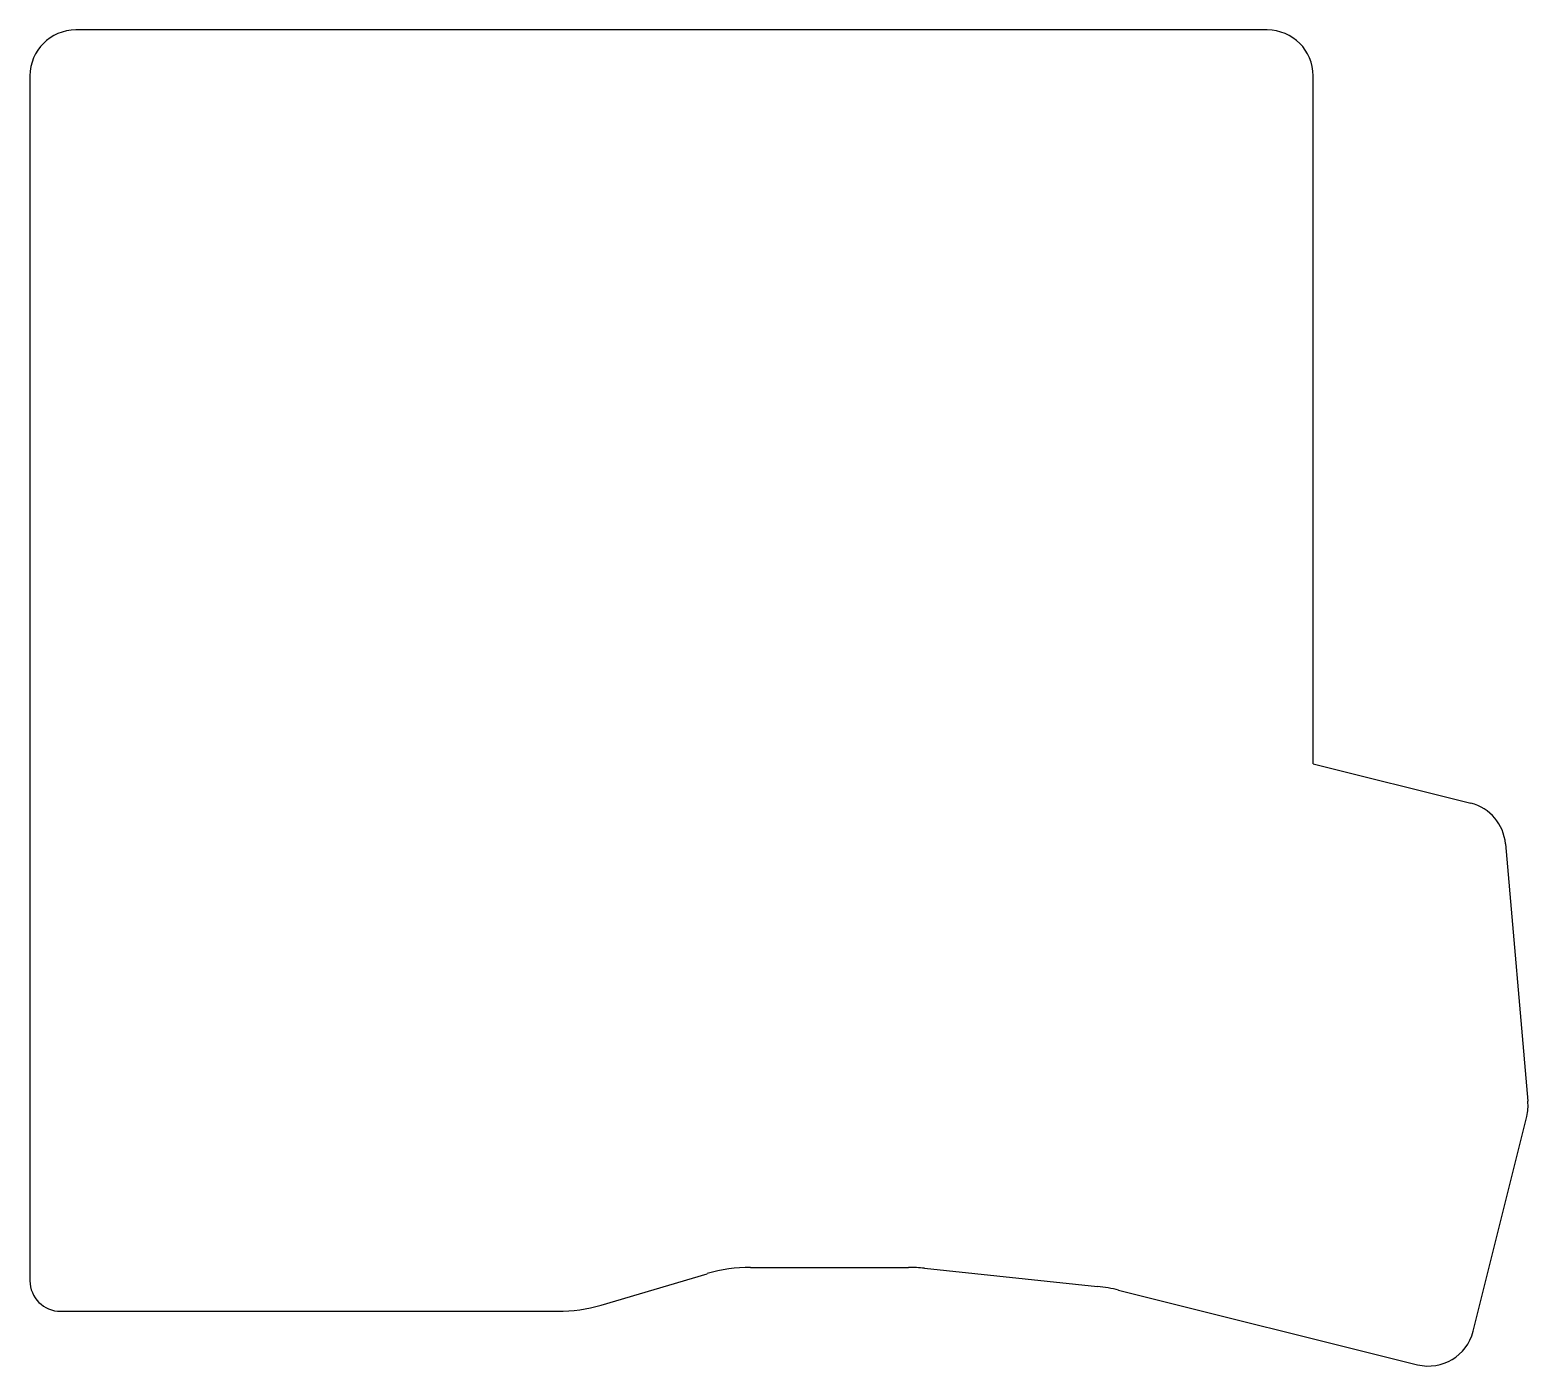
# Model space of a CAD drawing. Extents: x -48.3 to 49.7, y -42.6 to 44.9.
import ezdxf

# ---------------------------------------------------------------- set-up
doc = ezdxf.new("R2010")
doc.units = 0
doc.header["$MEASUREMENT"] = 0
doc.layers.add('MODELSKETCH_VISIBLE', color=7, linetype='CONTINUOUS')

msp = doc.modelspace()

# ---------------------------------------------------------------- linework, layer by layer
at = {"layer": 'MODELSKETCH_VISIBLE'}
for p, q in [((32.669, 44.903), (-45.331, 44.903)), ((-48.331, 41.903), (-48.331, -36.972)), ((35.669, -3.144), (35.669, 41.903)), ((35.669, -3.144), (45.999, -5.72)), ((48.262, -8.371), (49.725, -25.227)), ((46.139, -40.28), (49.647, -26.212)), ((-1.159, -36.097), (9.173, -36.097)), ((10.218, -36.152), (21.562, -37.345)), ((-10.943, -38.562), (-3.994, -36.508)), ((22.936, -37.587), (42.503, -42.465)), ((-46.331, -38.972), (-22.331, -38.972)), ((-22.331, -38.972), (-13.778, -38.972))]:
    msp.add_line(p, q, dxfattribs=at)
for centre, radius, start, end in [((-45.331, 41.903), 3, 90, 180), ((32.669, 41.903), 3, 0, 90), ((45.273, -8.63), 3, 4.96066, 76), ((46.736, -25.486), 3, 346, 4.96066), ((-1.159, -46.097), 10, 90, 106.46925), ((9.173, -46.097), 10, 84, 90), ((-46.331, -36.972), 2, 180, 270), ((20.517, -47.29), 10, 76, 84), ((-13.778, -28.972), 10, 270, 286.46925), ((43.228, -39.554), 3, 256, 346)]:
    msp.add_arc(centre, radius, start, end, dxfattribs=at)

doc.saveas('drawing.dxf')
